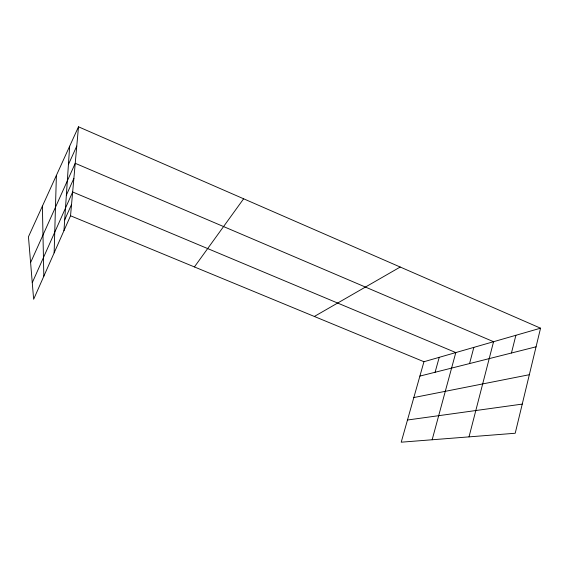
<?xml version="1.0" encoding="UTF-8"?>
<svg xmlns="http://www.w3.org/2000/svg" width="569" height="569" viewBox="0 0 569 569"><rect width="100%" height="100%" fill="white"/><g stroke="black" fill="none" stroke-linecap="round" stroke-linejoin="round"><path stroke-width="0.85" d="M54.14 252.885L56.395 175.366M63.963 230.644L69.667 146.212M78.494 126.809L28.45 236.789L33.642 299.273L70.535 215.772L78.494 126.809L540.55 328.192L515.215 433.251L401.216 442.191L423.948 361.728L540.55 328.192M511.453 353.008L515.884 335.283M469.02 436.871L493.565 341.706L75.229 163.303L30.591 262.601M469.56 363.57L473.849 347.375M432.148 439.766L455.805 352.567L72.661 191.995L32.262 282.715M435.093 372.261L439.225 357.332M64.688 219.883L71.552 204.413M66.36 195.174L73.885 178.353M68.429 164.533L76.765 146.084M194.413 266.932L243.632 198.78M314.344 316.464L400.22 267.032M419.886 376.095L536.062 346.806M413.827 397.546L529.334 374.708M407.475 420.014L522.25 404.097M70.535 215.772L423.948 361.728M42.391 206.156L43.827 276.214"/></g></svg>
